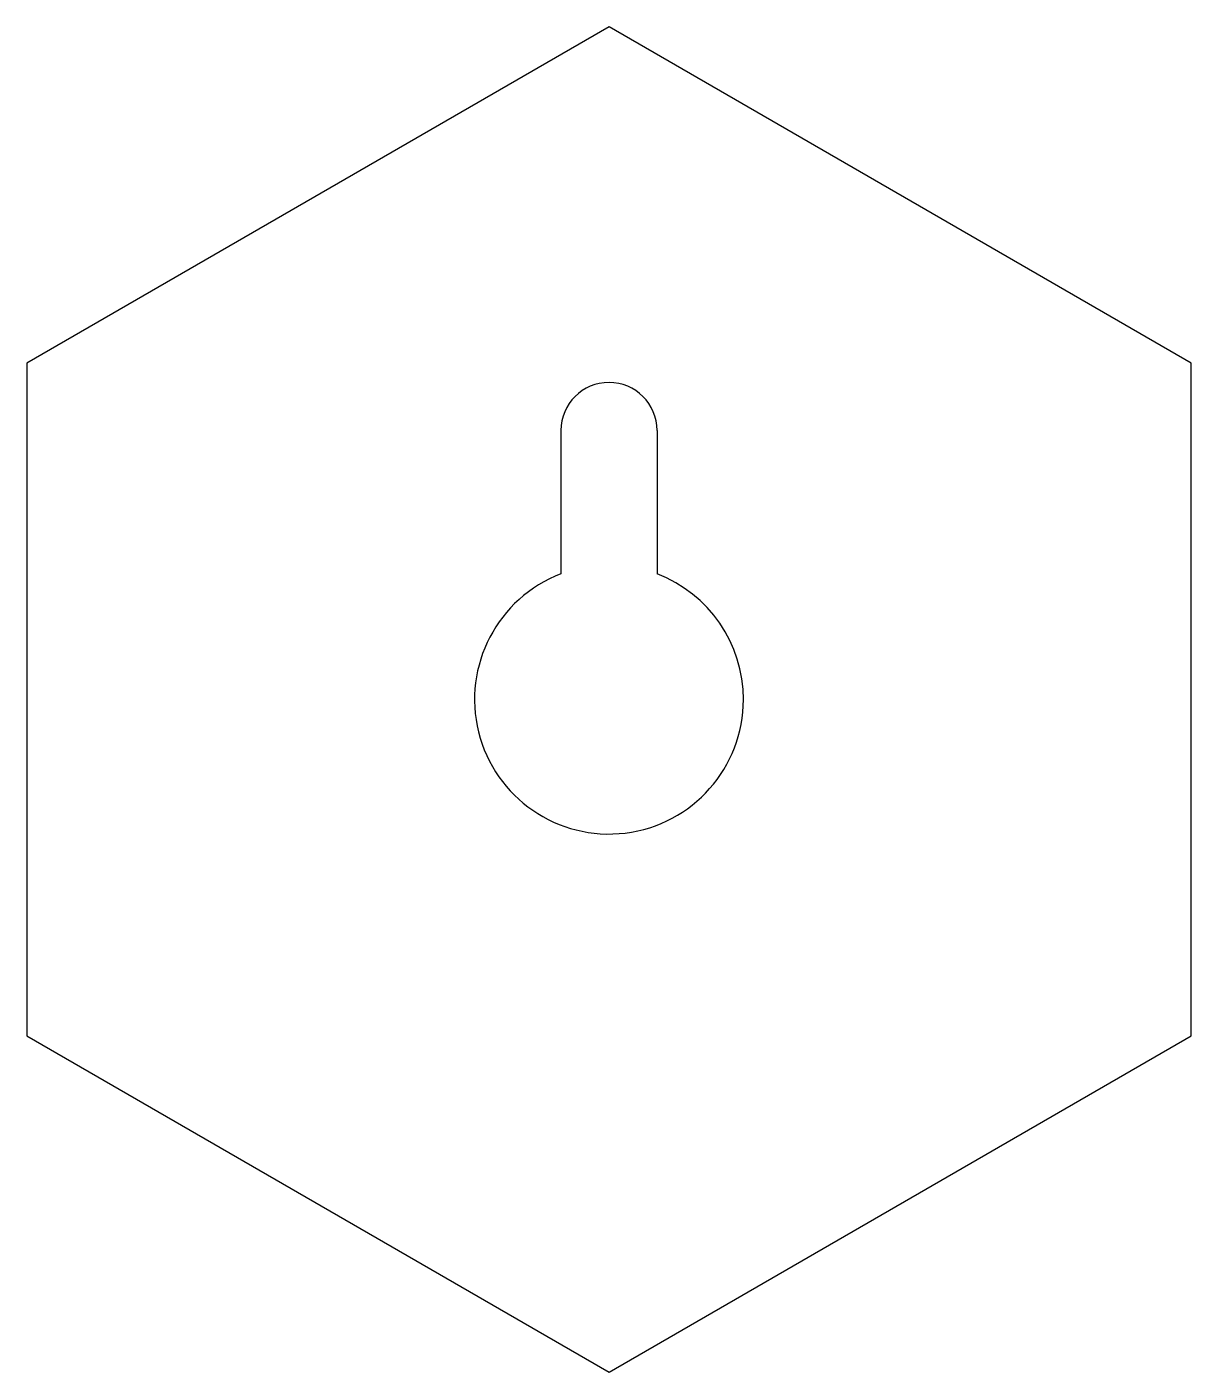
# Model space of a CAD drawing. Extents: x -30.3 to 30.3, y -35 to 35.
import ezdxf

# ---------------------------------------------------------------- set-up
doc = ezdxf.new("R2010")
doc.units = 0
doc.header["$MEASUREMENT"] = 0
doc.layers.add('Body002', color=7, linetype='CONTINUOUS')

msp = doc.modelspace()

# ---------------------------------------------------------------- linework, layer by layer
at = {"layer": 'Body002'}
for p, q in [((0, 35, -23), (-30.3109, 17.5, -23)), ((0, 35, -19), (-30.3109, 17.5, -19)), ((0, 35, -23), (-30.3109, 17.5, -23)), ((0, 35, -19), (-30.3109, 17.5, -19)), ((0, 35, -23), (0, 35, -19)), ((30.3109, 17.5, -23), (0, 35, -23)), ((30.3109, 17.5, -19), (0, 35, -19)), ((0, 35, -23), (0, 35, -19)), ((30.3109, 17.5, -23), (0, 35, -23)), ((30.3109, 17.5, -19), (0, 35, -19)), ((-30.3109, 17.5, -23), (-30.3109, 17.5, -19)), ((-30.3109, 17.5, -23), (-30.3109, -17.5, -23)), ((-30.3109, 17.5, -19), (-30.3109, -17.5, -19)), ((-30.3109, 17.5, -23), (-30.3109, 17.5, -19)), ((-30.3109, 17.5, -23), (-30.3109, -17.5, -23)), ((-30.3109, 17.5, -19), (-30.3109, -17.5, -19)), ((30.3109, 17.5, -23), (30.3109, 17.5, -19)), ((30.3109, 17.5, -23), (30.3109, 17.5, -19)), ((30.3109, -17.5, -23), (30.3109, 17.5, -23)), ((30.3109, -17.5, -19), (30.3109, 17.5, -19)), ((30.3109, -17.5, -23), (30.3109, 17.5, -23)), ((30.3109, -17.5, -19), (30.3109, 17.5, -19)), ((-2.5, 14, -23), (-2.5, 6.53835, -23)), ((-2.5, 14, -19), (-2.5, 6.53835, -19)), ((-2.5, 14, -19), (-2.5, 14, -23)), ((-2.5, 14, -19), (-2.5, 14, -23)), ((-2.5, 14, -19), (-2.5, 6.53835, -19)), ((-2.5, 14, -23), (-2.5, 6.53835, -23)), ((2.5, 14, -23), (2.5, 6.53835, -23)), ((2.5, 14, -19), (2.5, 6.53835, -19)), ((2.5, 14, -19), (2.5, 14, -23)), ((2.5, 14, -19), (2.5, 6.53835, -19)), ((2.5, 14, -23), (2.5, 6.53835, -23)), ((2.5, 14, -19), (2.5, 14, -23)), ((-2.5, 6.53835, -19), (-2.5, 6.53835, -23)), ((-2.5, 6.53835, -19), (-2.5, 6.53835, -23)), ((2.5, 6.53835, -19), (2.5, 6.53835, -23)), ((2.5, 6.53835, -19), (2.5, 6.53835, -23)), ((7, 0, -19), (7, 0, -23)), ((7, 0, -19), (7, 0, -23)), ((-30.3109, -17.5, -23), (0, -35, -23)), ((-30.3109, -17.5, -19), (0, -35, -19)), ((-30.3109, -17.5, -23), (-30.3109, -17.5, -19)), ((-30.3109, -17.5, -23), (-30.3109, -17.5, -19)), ((-30.3109, -17.5, -23), (0, -35, -23)), ((-30.3109, -17.5, -19), (0, -35, -19)), ((0, -35, -23), (30.3109, -17.5, -23)), ((0, -35, -19), (30.3109, -17.5, -19)), ((0, -35, -23), (30.3109, -17.5, -23)), ((0, -35, -19), (30.3109, -17.5, -19)), ((30.3109, -17.5, -23), (30.3109, -17.5, -19)), ((30.3109, -17.5, -23), (30.3109, -17.5, -19)), ((0, -35, -23), (0, -35, -19)), ((0, -35, -23), (0, -35, -19))]:
    msp.add_line(p, q, dxfattribs=at)
for centre, radius, start, end in [((0, 14, -23), 2.5, 0, 180), ((0, 14, -19), 2.5, 0, 180), ((0, 14, -19), 2.5, 0, 180), ((0, 14, -23), 2.5, 0, 180), ((0, 0, -23), 7, 110.925, 0), ((0, 0, -19), 7, 110.925, 0), ((0, 0, -23), 7, 110.925, 0), ((0, 0, -19), 7, 110.925, 0), ((0, 0, -23), 7, 0, 69.0752), ((0, 0, -19), 7, 0, 69.0752), ((0, 0, -19), 7, 0, 69.0752), ((0, 0, -23), 7, 0, 69.0752)]:
    msp.add_arc(centre, radius, start, end, dxfattribs=at)

doc.saveas('drawing.dxf')
